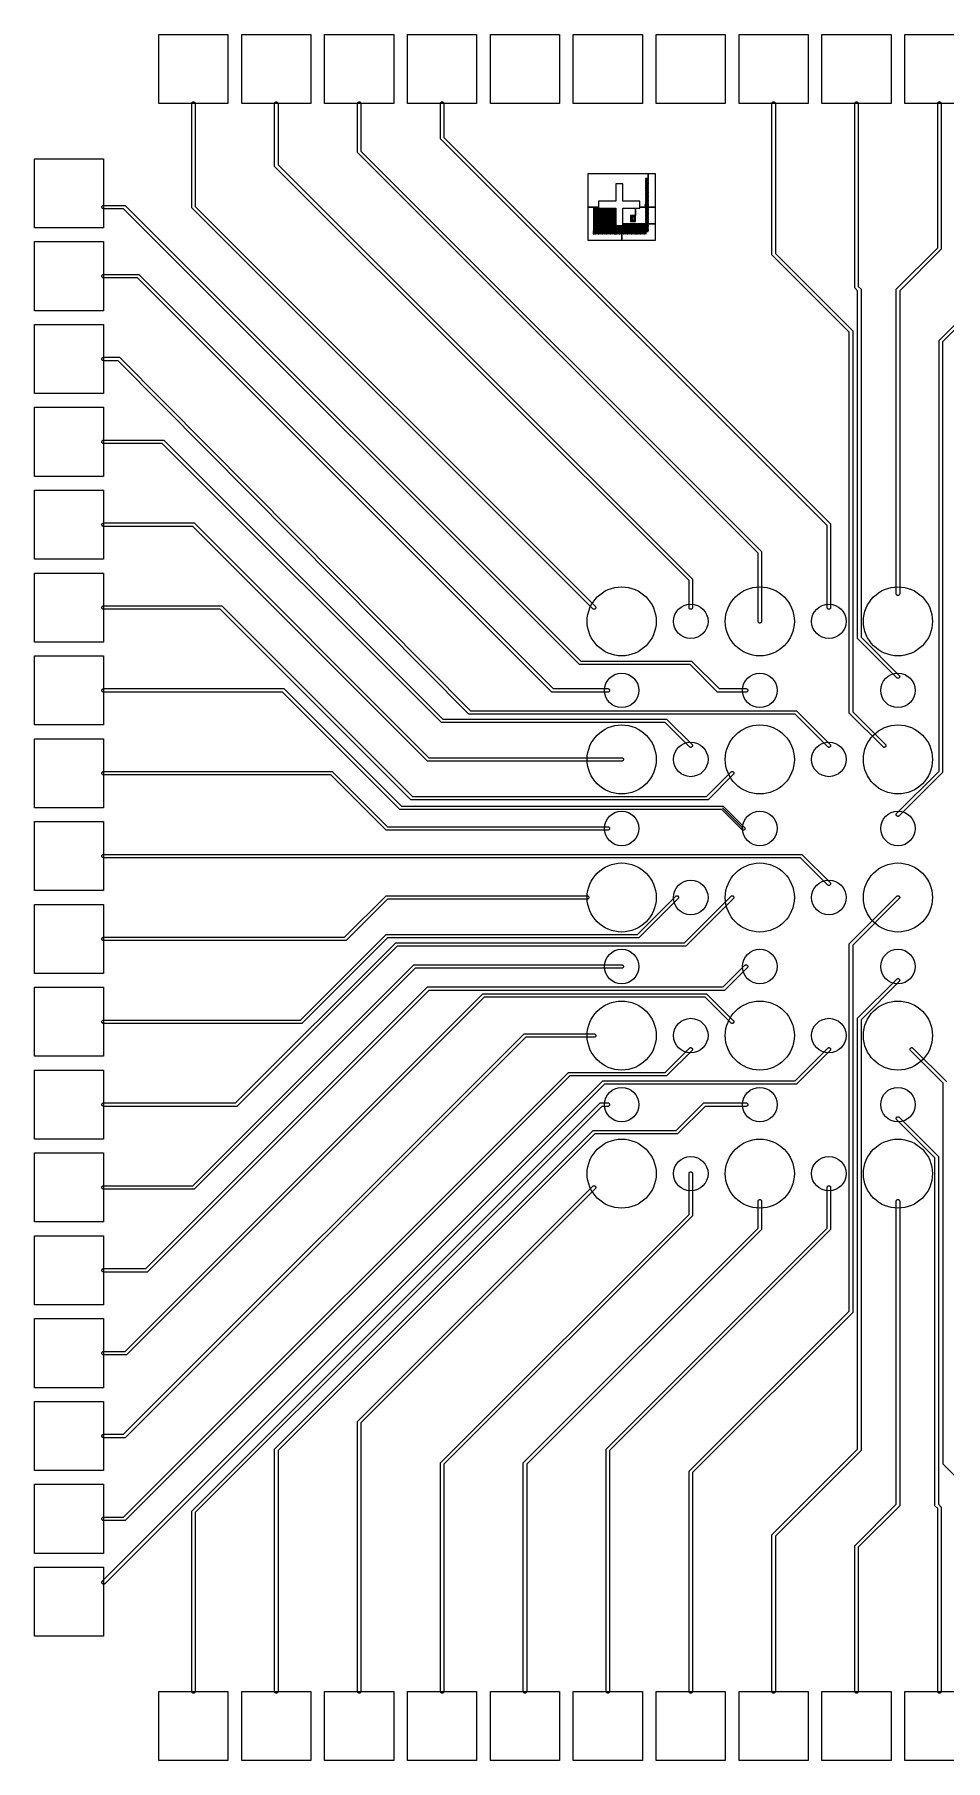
# Model space of a CAD drawing. Extents: x -17000 to 83000, y -61000 to 39000.
# Drawn here: x 44750 to 51344, y 11750 to 24250 of the extents above; entities that cross this region are included whole.
import ezdxf

# ---------------------------------------------------------------- set-up
doc = ezdxf.new("R2010")
doc.units = 0
doc.layers.add('Central Electrodes', color=2, linetype='CONTINUOUS')

# ---------------------------------------------------------------- blocks, each defined once
blk = doc.blocks.new('BIG_photolith_alignment1')
at = {"layer": 'Central Electrodes'}
for points in [[(-225, -17.5), (-225, 225), (210, 225), (210, 190), (190, 190), (190, 185), (210, 185), (210, 180.5), (190, 180.5), (190, 175.5), (210, 175.5), (210, 171), (190, 171), (190, 166), (210, 166), (210, 161.5), (190, 161.5), (190, 156.5), (210, 156.5), (210, 152), (190, 152), (190, 147), (210, 147), (210, 142.5), (190, 142.5), (190, 137.5), (210, 137.5), (210, 133), (190, 133), (190, 128), (210, 128), (210, 123.5), (190, 123.5), (190, 118.5), (210, 118.5), (210, 114), (190, 114), (190, 109), (210, 109), (210, 104.5), (190, 104.5), (190, 99.5), (210, 99.5), (210, 95), (190, 95), (190, 90), (210, 90), (210, 85.5), (190, 85.5), (190, 80.5), (210, 80.5), (210, 76), (190, 76), (190, 71), (210, 71), (210, 66.5), (190, 66.5), (190, 61.5), (210, 61.5), (210, 57), (190, 57), (190, 52), (210, 52), (210, 47.5), (190, 47.5), (190, 42.5), (210, 42.5), (210, 38), (190, 38), (190, 33), (210, 33), (210, 28.5), (190, 28.5), (190, 23.5), (210, 23.5), (210, 19), (190, 19), (190, 14), (210, 14), (210, 9.5), (190, 9.5), (190, 4.5), (210, 4.5), (210, 0), (185, 0), (185, -5), (210, -5), (210, -9.5), (190, -9.5), (190, -14.5), (210, -14.5), (210, 225), (260, 225), (260, -17.5), (150, -17.5), (150, 25), (25, 25), (25, 150), (-25, 150), (-25, 25), (-150, 25), (-150, -17.5)], [(-225, -260), (-225, -17.5), (-185, -17.5), (-185, -190), (-190, -190), (-190, -210), (-185, -210), (-185, -17.5), (-175.5, -17.5), (-175.5, -190), (-180.5, -190), (-180.5, -210), (-175.5, -210), (-175.5, -17.5), (-166, -17.5), (-166, -190), (-171, -190), (-171, -210), (-166, -210), (-166, -17.5), (-156.5, -17.5), (-156.5, -190), (-161.5, -190), (-161.5, -210), (-156.5, -210), (-156.5, -17.5), (-150, -17.5), (-150, -25), (-147, -25), (-147, -190), (-152, -190), (-152, -210), (-147, -210), (-147, -25), (-137.5, -25), (-137.5, -190), (-142.5, -190), (-142.5, -210), (-137.5, -210), (-137.5, -25), (-128, -25), (-128, -190), (-133, -190), (-133, -210), (-128, -210), (-128, -25), (-118.5, -25), (-118.5, -190), (-123.5, -190), (-123.5, -210), (-118.5, -210), (-118.5, -25), (-109, -25), (-109, -190), (-114, -190), (-114, -210), (-109, -210), (-109, -25), (-99.5, -25), (-99.5, -190), (-104.5, -190), (-104.5, -210), (-99.5, -210), (-99.5, -25), (-90, -25), (-90, -190), (-95, -190), (-95, -210), (-90, -210), (-90, -25), (-80.5, -25), (-80.5, -190), (-85.5, -190), (-85.5, -210), (-80.5, -210), (-80.5, -25), (-71, -25), (-71, -190), (-76, -190), (-76, -210), (-71, -210), (-71, -25), (-61.5, -25), (-61.5, -190), (-66.5, -190), (-66.5, -210), (-61.5, -210), (-61.5, -25), (-52, -25), (-52, -190), (-57, -190), (-57, -210), (-52, -210), (-52, -25), (-42.5, -25), (-42.5, -190), (-47.5, -190), (-47.5, -210), (-42.5, -210), (-42.5, -25), (-33, -25), (-33, -190), (-38, -190), (-38, -210), (-33, -210), (-33, -25), (-25, -25), (-25, -150), (-23.5, -150), (-23.5, -190), (-28.5, -190), (-28.5, -210), (-23.5, -210), (-23.5, -150), (-14, -150), (-14, -190), (-19, -190), (-19, -210), (-14, -210), (-14, -150), (-4.5, -150), (-4.5, -190), (-9.5, -190), (-9.5, -210), (-4.5, -210), (-4.5, -150), (5, -150), (5, -185), (0, -185), (0, -210), (5, -210), (5, -150), (14.5, -150), (14.5, -190), (9.5, -190), (9.5, -210), (14.5, -210), (14.5, -150), (17.5, -150), (17.5, -260)], [(25, -138.75), (25, -25), (117.5, -25), (117.5, -77.5), (82.5, -77.5), (82.5, -122.5), (117.5, -122.5), (117.5, -25), (150, -25), (150, -17.5), (210, -17.5), (210, -19), (190, -19), (190, -24), (210, -24), (210, -28.5), (190, -28.5), (190, -33.5), (210, -33.5), (210, -38), (190, -38), (190, -43), (210, -43), (210, -47.5), (190, -47.5), (190, -52.5), (210, -52.5), (210, -57), (190, -57), (190, -62), (210, -62), (210, -66.5), (190, -66.5), (190, -71.5), (210, -71.5), (210, -76), (190, -76), (190, -81), (210, -81), (210, -85.5), (190, -85.5), (190, -90.5), (210, -90.5), (210, -95), (190, -95), (190, -100), (210, -100), (210, -104.5), (190, -104.5), (190, -109.5), (210, -109.5), (210, -114), (190, -114), (190, -119), (210, -119), (210, -123.5), (190, -123.5), (190, -128.5), (210, -128.5), (210, -133), (190, -133), (190, -138), (210, -138), (210, -17.5), (260, -17.5), (260, -138.75)], [(92.5, -117.5), (87.5, -112.5), (87.5, -87.5), (92.5, -82.5), (107.5, -82.5), (112.5, -87.5), (112.5, -112.5), (107.5, -117.5), (92.5, -117.5), (92.5, -110), (95, -112.5), (105, -112.5), (107.5, -110), (107.5, -90), (105, -87.5), (95, -87.5), (92.5, -90)], [(17.5, -260), (17.5, -150), (24, -150), (24, -190), (19, -190), (19, -210), (24, -210), (24, -150), (25, -150), (25, -138.75), (33.5, -138.75), (33.5, -190), (28.5, -190), (28.5, -210), (33.5, -210), (33.5, -138.75), (43, -138.75), (43, -190), (38, -190), (38, -210), (43, -210), (43, -138.75), (52.5, -138.75), (52.5, -190), (47.5, -190), (47.5, -210), (52.5, -210), (52.5, -138.75), (62, -138.75), (62, -190), (57, -190), (57, -210), (62, -210), (62, -138.75), (71.5, -138.75), (71.5, -190), (66.5, -190), (66.5, -210), (71.5, -210), (71.5, -138.75), (81, -138.75), (81, -190), (76, -190), (76, -210), (81, -210), (81, -138.75), (90.5, -138.75), (90.5, -190), (85.5, -190), (85.5, -210), (90.5, -210), (90.5, -138.75), (100, -138.75), (100, -190), (95, -190), (95, -210), (100, -210), (100, -138.75), (109.5, -138.75), (109.5, -190), (104.5, -190), (104.5, -210), (109.5, -210), (109.5, -138.75), (119, -138.75), (119, -190), (114, -190), (114, -210), (119, -210), (119, -138.75), (128.5, -138.75), (128.5, -190), (123.5, -190), (123.5, -210), (128.5, -210), (128.5, -138.75), (138, -138.75), (138, -190), (133, -190), (133, -210), (138, -210), (138, -138.75), (147.5, -138.75), (147.5, -190), (142.5, -190), (142.5, -210), (147.5, -210), (147.5, -138.75), (157, -138.75), (157, -190), (152, -190), (152, -210), (157, -210), (157, -138.75), (166.5, -138.75), (166.5, -190), (161.5, -190), (161.5, -210), (166.5, -210), (166.5, -138.75), (176, -138.75), (176, -190), (171, -190), (171, -210), (176, -210), (176, -138.75), (185.5, -138.75), (185.5, -190), (180.5, -190), (180.5, -210), (185.5, -210), (185.5, -138.75), (210, -138.75), (210, -142.5), (190, -142.5), (190, -147.5), (210, -147.5), (210, -152), (190, -152), (190, -157), (210, -157), (210, -161.5), (190, -161.5), (190, -166.5), (210, -166.5), (210, -171), (190, -171), (190, -176), (210, -176), (210, -180.5), (190, -180.5), (190, -185.5), (210, -185.5), (210, -190), (190, -190), (190, -210), (195, -210), (195, -195), (210, -195), (210, -138.75), (260, -138.75), (260, -260)]]:
    blk.add_lwpolyline(points, close=True, dxfattribs=at)

msp = doc.modelspace()

# ---------------------------------------------------------------- linework, layer by layer
at = {"layer": 'Central Electrodes'}
for points in [[(45650, 23750), (45650, 24250), (46150, 24250), (46150, 23750)], [(46250, 23750), (46250, 24250), (46750, 24250), (46750, 23750)], [(46850, 23750), (46850, 24250), (47350, 24250), (47350, 23750)], [(47450, 23750), (47450, 24250), (47950, 24250), (47950, 23750)], [(48050, 23750), (48050, 24250), (48550, 24250), (48550, 23750)], [(48650, 23750), (48650, 24250), (49150, 24250), (49150, 23750)], [(49250, 23750), (49250, 24250), (49750, 24250), (49750, 23750)], [(49850, 23750), (49850, 24250), (50350, 24250), (50350, 23750)], [(50450, 23750), (50450, 24250), (50950, 24250), (50950, 23750)], [(51050, 23750), (51050, 24250), (51550, 24250), (51550, 23750)], [(48798.769, 20087.5), (48796.354, 20087.98), (48794.079, 20088.922), (48792.032, 20090.29), (45887.508, 22994.814), (45887.5, 23751.23), (45887.98, 23753.645), (45888.923, 23755.92), (45890.291, 23757.967), (45892.032, 23759.708), (45894.079, 23761.076), (45896.354, 23762.019), (45898.769, 23762.499), (45901.231, 23762.499), (45903.646, 23762.019), (45905.921, 23761.076), (45907.968, 23759.708), (45909.709, 23757.967), (45911.077, 23755.92), (45912.02, 23753.645), (45912.5, 23751.23), (45912.508, 23005.17), (48809.71, 20107.968), (48811.078, 20105.921), (48812.02, 20103.646), (48812.5, 20101.231), (48812.5, 20098.769), (48812.02, 20096.354), (48811.077, 20094.079), (48809.709, 20092.032), (48807.968, 20090.291), (48805.921, 20088.923), (48803.646, 20087.98), (48801.231, 20087.5)], [(49498.769, 20087.533), (49496.354, 20088.013), (49494.079, 20088.956), (49492.032, 20090.324), (49490.291, 20092.065), (49488.923, 20094.112), (49487.98, 20096.387), (49487.5, 20098.802), (49487.5, 20294.822), (46487.5, 23294.822), (46487.5, 23751.231), (46487.98, 23753.646), (46488.923, 23755.921), (46490.291, 23757.968), (46492.032, 23759.709), (46494.079, 23761.077), (46496.354, 23762.02), (46498.769, 23762.5), (46501.231, 23762.5), (46503.646, 23762.02), (46505.921, 23761.077), (46507.968, 23759.709), (46509.709, 23757.968), (46511.077, 23755.921), (46512.02, 23753.646), (46512.5, 23751.231), (46512.5, 23305.178), (49512.5, 20305.178), (49512.5, 20098.802), (49512.02, 20096.387), (49511.077, 20094.112), (49509.709, 20092.065), (49507.968, 20090.324), (49505.921, 20088.956), (49503.646, 20088.013), (49501.231, 20087.533)], [(49998.769, 19987.585), (49996.354, 19988.065), (49994.079, 19989.008), (49992.032, 19990.376), (49990.291, 19992.117), (49988.923, 19994.164), (49987.98, 19996.439), (49987.5, 19998.854), (49987.5, 20494.816), (47087.5, 23394.822), (47087.5, 23751.231), (47087.98, 23753.646), (47088.923, 23755.921), (47090.291, 23757.968), (47092.032, 23759.709), (47094.079, 23761.077), (47096.354, 23762.02), (47098.769, 23762.5), (47101.231, 23762.5), (47103.646, 23762.02), (47105.921, 23761.077), (47107.968, 23759.709), (47109.709, 23757.968), (47111.077, 23755.921), (47112.02, 23753.646), (47112.5, 23751.231), (47112.5, 23405.178), (50012.5, 20505.172), (50012.5, 19998.854), (50012.02, 19996.439), (50011.077, 19994.164), (50009.709, 19992.117), (50007.968, 19990.376), (50005.921, 19989.008), (50003.646, 19988.065), (50001.231, 19987.585)], [(50498.769, 20087.5), (50496.354, 20087.98), (50494.079, 20088.923), (50492.032, 20090.291), (50490.291, 20092.032), (50488.923, 20094.079), (50487.98, 20096.354), (50487.5, 20098.769), (50487.5, 20694.822), (47687.5, 23494.822), (47687.5, 23751.231), (47687.98, 23753.646), (47688.923, 23755.921), (47690.291, 23757.968), (47692.032, 23759.709), (47694.079, 23761.077), (47696.354, 23762.02), (47698.769, 23762.5), (47701.231, 23762.5), (47703.646, 23762.02), (47705.921, 23761.077), (47707.968, 23759.709), (47709.709, 23757.968), (47711.077, 23755.921), (47712.02, 23753.646), (47712.5, 23751.231), (47712.5, 23505.178), (50512.5, 20705.178), (50512.5, 20098.769), (50512.02, 20096.354), (50511.077, 20094.079), (50509.709, 20092.032), (50507.968, 20090.291), (50505.921, 20088.923), (50503.646, 20087.98), (50501.231, 20087.5)], [(50898.769, 19087.5), (50896.354, 19087.98), (50894.079, 19088.922), (50892.032, 19090.29), (50647.5, 19334.822), (50647.499, 22094.823), (50087.5, 22654.826), (50087.501, 23751.231), (50087.981, 23753.646), (50088.924, 23755.921), (50090.292, 23757.968), (50092.033, 23759.709), (50094.08, 23761.077), (50096.355, 23762.02), (50098.77, 23762.5), (50101.232, 23762.5), (50103.647, 23762.02), (50105.922, 23761.077), (50107.969, 23759.709), (50109.71, 23757.968), (50111.078, 23755.921), (50112.021, 23753.646), (50112.501, 23751.231), (50112.5, 22665.182), (50672.499, 22105.179), (50672.5, 19345.178), (50909.71, 19107.968), (50911.078, 19105.921), (50912.02, 19103.646), (50912.5, 19101.231), (50912.5, 19098.769), (50912.02, 19096.354), (50911.077, 19094.079), (50909.709, 19092.032), (50907.968, 19090.291), (50905.921, 19088.923), (50903.646, 19087.98), (50901.231, 19087.5)], [(50998.769, 19587.5), (50996.354, 19587.98), (50994.079, 19588.922), (50992.032, 19590.29), (50707.5, 19874.822), (50707.5, 22394.822), (50687.5, 22414.822), (50687.5, 23751.231), (50687.98, 23753.646), (50688.923, 23755.921), (50690.291, 23757.968), (50692.032, 23759.709), (50694.079, 23761.077), (50696.354, 23762.02), (50698.769, 23762.5), (50701.231, 23762.5), (50703.646, 23762.02), (50705.921, 23761.077), (50707.968, 23759.709), (50709.709, 23757.968), (50711.077, 23755.921), (50712.02, 23753.646), (50712.5, 23751.231), (50712.5, 22425.178), (50732.5, 22405.178), (50732.5, 19885.178), (51009.71, 19607.968), (51011.078, 19605.921), (51012.02, 19603.646), (51012.5, 19601.231), (51012.5, 19598.769), (51012.02, 19596.354), (51011.077, 19594.079), (51009.709, 19592.032), (51007.968, 19590.291), (51005.921, 19588.923), (51003.646, 19587.98), (51001.231, 19587.5)], [(50998.769, 20187.5), (50996.354, 20187.98), (50994.079, 20188.923), (50992.032, 20190.291), (50990.291, 20192.032), (50988.923, 20194.079), (50987.98, 20196.354), (50987.5, 20198.769), (50987.5, 22405.178), (51287.5, 22705.178), (51287.5, 23751.231), (51287.98, 23753.646), (51288.923, 23755.921), (51290.291, 23757.968), (51292.032, 23759.709), (51294.079, 23761.077), (51296.354, 23762.02), (51298.769, 23762.5), (51301.231, 23762.5), (51303.646, 23762.02), (51305.921, 23761.077), (51307.968, 23759.709), (51309.709, 23757.968), (51311.077, 23755.921), (51312.02, 23753.646), (51312.5, 23751.231), (51312.5, 22694.822), (51012.5, 22394.822), (51012.5, 20198.769), (51012.02, 20196.354), (51011.077, 20194.079), (51009.709, 20192.032), (51007.968, 20190.291), (51005.921, 20188.923), (51003.646, 20187.98), (51001.231, 20187.5)], [(44750, 22850), (44750, 23350), (45250, 23350), (45250, 22850)], [(49694.822, 19487.5), (49494.822, 19687.5), (48694.822, 19687.5), (45394.822, 22987.5), (45248.769, 22987.5), (45246.354, 22987.98), (45244.079, 22988.923), (45242.032, 22990.291), (45240.291, 22992.032), (45238.923, 22994.079), (45237.98, 22996.354), (45237.5, 22998.769), (45237.5, 23001.231), (45237.98, 23003.646), (45238.923, 23005.921), (45240.291, 23007.968), (45242.032, 23009.709), (45244.079, 23011.077), (45246.354, 23012.02), (45248.769, 23012.5), (45405.178, 23012.5), (48705.178, 19712.5), (49505.178, 19712.5), (49705.178, 19512.5), (49901.231, 19512.5), (49903.646, 19512.02), (49905.921, 19511.077), (49907.968, 19509.709), (49909.709, 19507.968), (49911.077, 19505.921), (49912.02, 19503.646), (49912.5, 19501.231), (49912.5, 19498.769), (49912.02, 19496.354), (49911.077, 19494.079), (49909.709, 19492.032), (49907.968, 19490.291), (49905.921, 19488.923), (49903.646, 19487.98), (49901.231, 19487.5)], [(44750, 22250), (44750, 22750), (45250, 22750), (45250, 22250)], [(48494.822, 19487.5), (45494.822, 22487.5), (45248.769, 22487.5), (45246.354, 22487.98), (45244.079, 22488.923), (45242.032, 22490.291), (45240.291, 22492.032), (45238.923, 22494.079), (45237.98, 22496.354), (45237.5, 22498.769), (45237.5, 22501.231), (45237.98, 22503.646), (45238.923, 22505.921), (45240.291, 22507.968), (45242.032, 22509.709), (45244.079, 22511.077), (45246.354, 22512.02), (45248.769, 22512.5), (45505.178, 22512.5), (48505.178, 19512.5), (48901.231, 19512.5), (48903.646, 19512.02), (48905.921, 19511.077), (48907.968, 19509.709), (48909.709, 19507.968), (48911.077, 19505.921), (48912.02, 19503.646), (48912.5, 19501.231), (48912.5, 19498.769), (48912.02, 19496.354), (48911.077, 19494.079), (48909.709, 19492.032), (48907.968, 19490.291), (48905.921, 19488.923), (48903.646, 19487.98), (48901.231, 19487.5)], [(44750, 21650), (44750, 22150), (45250, 22150), (45250, 21650)], [(50498.769, 19087.5), (50496.354, 19087.98), (50494.079, 19088.922), (50492.032, 19090.29), (50254.822, 19327.5), (47894.794, 19327.5), (45354.794, 21887.5), (45248.769, 21887.5), (45246.354, 21887.98), (45244.079, 21888.923), (45242.032, 21890.291), (45240.291, 21892.032), (45238.923, 21894.079), (45237.98, 21896.354), (45237.5, 21898.769), (45237.5, 21901.231), (45237.98, 21903.646), (45238.923, 21905.921), (45240.291, 21907.968), (45242.032, 21909.709), (45244.079, 21911.077), (45246.354, 21912.02), (45248.769, 21912.5), (45365.206, 21912.5), (47905.206, 19352.5), (50265.178, 19352.5), (50509.71, 19107.968), (50511.078, 19105.921), (50512.02, 19103.646), (50512.5, 19101.231), (50512.5, 19098.769), (50512.02, 19096.354), (50511.077, 19094.079), (50509.709, 19092.032), (50507.968, 19090.291), (50505.921, 19088.923), (50503.646, 19087.98), (50501.231, 19087.5)], [(44750, 21050), (44750, 21550), (45250, 21550), (45250, 21050)], [(49498.769, 19087.5), (49496.354, 19087.98), (49494.079, 19088.922), (49492.032, 19090.29), (49314.822, 19267.5), (47694.822, 19267.5), (45674.822, 21287.5), (45248.769, 21287.5), (45246.354, 21287.98), (45244.079, 21288.923), (45242.032, 21290.291), (45240.291, 21292.032), (45238.923, 21294.079), (45237.98, 21296.354), (45237.5, 21298.769), (45237.5, 21301.231), (45237.98, 21303.646), (45238.923, 21305.921), (45240.291, 21307.968), (45242.032, 21309.709), (45244.079, 21311.077), (45246.354, 21312.02), (45248.769, 21312.5), (45685.178, 21312.5), (47705.178, 19292.5), (49325.178, 19292.5), (49509.71, 19107.968), (49511.078, 19105.921), (49512.02, 19103.646), (49512.5, 19101.231), (49512.5, 19098.769), (49512.02, 19096.354), (49511.077, 19094.079), (49509.709, 19092.032), (49507.968, 19090.291), (49505.921, 19088.923), (49503.646, 19087.98), (49501.231, 19087.5)], [(44750, 20450), (44750, 20950), (45250, 20950), (45250, 20450)], [(47594.822, 18987.5), (45894.822, 20687.5), (45248.769, 20687.5), (45246.354, 20687.98), (45244.079, 20688.923), (45242.032, 20690.291), (45240.291, 20692.032), (45238.923, 20694.079), (45237.98, 20696.354), (45237.5, 20698.769), (45237.5, 20701.231), (45237.98, 20703.646), (45238.923, 20705.921), (45240.291, 20707.968), (45242.032, 20709.709), (45244.079, 20711.077), (45246.354, 20712.02), (45248.769, 20712.5), (45905.178, 20712.5), (47605.178, 19012.5), (49001.231, 19012.5), (49003.646, 19012.02), (49005.921, 19011.077), (49007.968, 19009.709), (49009.709, 19007.968), (49011.077, 19005.921), (49012.02, 19003.646), (49012.5, 19001.231), (49012.5, 18998.769), (49012.02, 18996.354), (49011.077, 18994.079), (49009.709, 18992.032), (49007.968, 18990.291), (49005.921, 18988.923), (49003.646, 18987.98), (49001.231, 18987.5)], [(44750, 19850), (44750, 20350), (45250, 20350), (45250, 19850)], [(47474.822, 18707.5), (46094.822, 20087.5), (45248.769, 20087.5), (45246.354, 20087.98), (45244.079, 20088.923), (45242.032, 20090.291), (45240.291, 20092.032), (45238.923, 20094.079), (45237.98, 20096.354), (45237.5, 20098.769), (45237.5, 20101.231), (45237.98, 20103.646), (45238.923, 20105.921), (45240.291, 20107.968), (45242.032, 20109.709), (45244.079, 20111.077), (45246.354, 20112.02), (45248.769, 20112.5), (46105.178, 20112.5), (47485.178, 18732.5), (49614.822, 18732.5), (49792.032, 18909.71), (49794.079, 18911.078), (49796.354, 18912.02), (49798.769, 18912.5), (49801.231, 18912.5), (49803.646, 18912.02), (49805.921, 18911.077), (49807.968, 18909.709), (49809.709, 18907.968), (49811.077, 18905.921), (49812.02, 18903.646), (49812.5, 18901.231), (49812.5, 18898.769), (49812.02, 18896.354), (49811.078, 18894.079), (49809.71, 18892.032), (49625.178, 18707.5)], [(44750, 19250), (44750, 19750), (45250, 19750), (45250, 19250)], [(49878.769, 18487.5), (49876.354, 18487.98), (49874.079, 18488.922), (49872.032, 18490.29), (49724.822, 18637.5), (47394.822, 18637.5), (46544.822, 19487.5), (45248.769, 19487.5), (45246.354, 19487.98), (45244.079, 19488.923), (45242.032, 19490.291), (45240.291, 19492.032), (45238.923, 19494.079), (45237.98, 19496.354), (45237.5, 19498.769), (45237.5, 19501.231), (45237.98, 19503.646), (45238.923, 19505.921), (45240.291, 19507.968), (45242.032, 19509.709), (45244.079, 19511.077), (45246.354, 19512.02), (45248.769, 19512.5), (46555.178, 19512.5), (47405.178, 18662.5), (49735.178, 18662.5), (49889.71, 18507.968), (49891.078, 18505.921), (49892.02, 18503.646), (49892.5, 18501.231), (49892.5, 18498.769), (49892.02, 18496.354), (49891.077, 18494.079), (49889.709, 18492.032), (49887.968, 18490.291), (49885.921, 18488.923), (49883.646, 18487.98), (49881.231, 18487.5)], [(44750, 18650), (44750, 19150), (45250, 19150), (45250, 18650)], [(47294.822, 18487.5), (46894.822, 18887.5), (45248.769, 18887.5), (45246.354, 18887.98), (45244.079, 18888.923), (45242.032, 18890.291), (45240.291, 18892.032), (45238.923, 18894.079), (45237.98, 18896.354), (45237.5, 18898.769), (45237.5, 18901.231), (45237.98, 18903.646), (45238.923, 18905.921), (45240.291, 18907.968), (45242.032, 18909.709), (45244.079, 18911.077), (45246.354, 18912.02), (45248.769, 18912.5), (46905.178, 18912.5), (47305.178, 18512.5), (48901.231, 18512.5), (48903.646, 18512.02), (48905.921, 18511.077), (48907.968, 18509.709), (48909.709, 18507.968), (48911.077, 18505.921), (48912.02, 18503.646), (48912.5, 18501.231), (48912.5, 18498.769), (48912.02, 18496.354), (48911.077, 18494.079), (48909.709, 18492.032), (48907.968, 18490.291), (48905.921, 18488.923), (48903.646, 18487.98), (48901.231, 18487.5)], [(44750, 18050), (44750, 18550), (45250, 18550), (45250, 18050)], [(50498.769, 18087.5), (50496.354, 18087.98), (50494.079, 18088.922), (50492.032, 18090.29), (50294.822, 18287.5), (45248.769, 18287.5), (45246.354, 18287.98), (45244.079, 18288.923), (45242.032, 18290.291), (45240.291, 18292.032), (45238.923, 18294.079), (45237.98, 18296.354), (45237.5, 18298.769), (45237.5, 18301.231), (45237.98, 18303.646), (45238.923, 18305.921), (45240.291, 18307.968), (45242.032, 18309.709), (45244.079, 18311.077), (45246.354, 18312.02), (45248.769, 18312.5), (50305.178, 18312.5), (50509.71, 18107.968), (50511.078, 18105.921), (50512.02, 18103.646), (50512.5, 18101.231), (50512.5, 18098.769), (50512.02, 18096.354), (50511.077, 18094.079), (50509.709, 18092.032), (50507.968, 18090.291), (50505.921, 18088.923), (50503.646, 18087.98), (50501.231, 18087.5)], [(45248.769, 17687.5), (45246.354, 17687.98), (45244.079, 17688.923), (45242.032, 17690.291), (45240.291, 17692.032), (45238.923, 17694.079), (45237.98, 17696.354), (45237.5, 17698.769), (45237.5, 17701.231), (45237.98, 17703.646), (45238.923, 17705.921), (45240.291, 17707.968), (45242.032, 17709.709), (45244.079, 17711.077), (45246.354, 17712.02), (45248.769, 17712.5), (46994.822, 17712.5), (47294.822, 18012.5), (48751.231, 18012.5), (48753.646, 18012.02), (48755.921, 18011.077), (48757.968, 18009.709), (48759.709, 18007.968), (48761.077, 18005.921), (48762.02, 18003.646), (48762.5, 18001.231), (48762.5, 17998.769), (48762.02, 17996.354), (48761.077, 17994.079), (48759.709, 17992.032), (48757.968, 17990.291), (48755.921, 17988.923), (48753.646, 17987.98), (48751.231, 17987.5), (47305.178, 17987.5), (47005.178, 17687.5)], [(45248.769, 17087.5), (45246.354, 17087.98), (45244.079, 17088.923), (45242.032, 17090.291), (45240.291, 17092.032), (45238.923, 17094.079), (45237.98, 17096.354), (45237.5, 17098.769), (45237.5, 17101.231), (45237.98, 17103.646), (45238.923, 17105.921), (45240.291, 17107.968), (45242.032, 17109.709), (45244.079, 17111.077), (45246.354, 17112.02), (45248.769, 17112.5), (46674.822, 17112.5), (47294.822, 17732.5), (49114.822, 17732.5), (49392.032, 18009.71), (49394.079, 18011.078), (49396.354, 18012.02), (49398.769, 18012.5), (49401.231, 18012.5), (49403.646, 18012.02), (49405.921, 18011.077), (49407.968, 18009.709), (49409.709, 18007.968), (49411.077, 18005.921), (49412.02, 18003.646), (49412.5, 18001.231), (49412.5, 17998.769), (49412.02, 17996.354), (49411.078, 17994.079), (49409.71, 17992.032), (49125.178, 17707.5), (47305.178, 17707.5), (46685.178, 17087.5)], [(45248.769, 16487.5), (45246.354, 16487.98), (45244.079, 16488.923), (45242.032, 16490.291), (45240.291, 16492.032), (45238.923, 16494.079), (45237.98, 16496.354), (45237.5, 16498.769), (45237.5, 16501.231), (45237.98, 16503.646), (45238.923, 16505.921), (45240.291, 16507.968), (45242.032, 16509.709), (45244.079, 16511.077), (45246.354, 16512.02), (45248.769, 16512.5), (46204.822, 16512.5), (47364.822, 17672.5), (49454.822, 17672.5), (49792.032, 18009.71), (49794.079, 18011.078), (49796.354, 18012.02), (49798.769, 18012.5), (49801.231, 18012.5), (49803.646, 18012.02), (49805.921, 18011.077), (49807.968, 18009.709), (49809.709, 18007.968), (49811.077, 18005.921), (49812.02, 18003.646), (49812.5, 18001.231), (49812.5, 17998.769), (49812.02, 17996.354), (49811.078, 17994.079), (49809.71, 17992.032), (49465.178, 17647.5), (47375.178, 17647.5), (46215.178, 16487.5)], [(49498.769, 12237.5), (49496.354, 12237.98), (49494.079, 12238.923), (49492.032, 12240.291), (49490.291, 12242.032), (49488.923, 12244.079), (49487.98, 12246.354), (49487.5, 12248.769), (49487.5, 13845.178), (50647.5, 15005.178), (50647.5, 17665.178), (50992.032, 18009.71), (50994.079, 18011.078), (50996.354, 18012.02), (50998.769, 18012.5), (51001.231, 18012.5), (51003.646, 18012.02), (51005.921, 18011.077), (51007.968, 18009.709), (51009.709, 18007.968), (51011.077, 18005.921), (51012.02, 18003.646), (51012.5, 18001.231), (51012.5, 17998.769), (51012.02, 17996.354), (51011.078, 17994.079), (51009.71, 17992.032), (50672.5, 17654.822), (50672.5, 14994.822), (49512.5, 13834.822), (49512.5, 12248.769), (49512.02, 12246.354), (49511.077, 12244.079), (49509.709, 12242.032), (49507.968, 12240.291), (49505.921, 12238.923), (49503.646, 12237.98), (49501.231, 12237.5)], [(44750, 17450), (44750, 17950), (45250, 17950), (45250, 17450)], [(45248.769, 15287.5), (45246.354, 15287.98), (45244.079, 15288.923), (45242.032, 15290.291), (45240.291, 15292.032), (45238.923, 15294.079), (45237.98, 15296.354), (45237.5, 15298.769), (45237.5, 15301.231), (45237.98, 15303.646), (45238.923, 15305.921), (45240.291, 15307.968), (45242.032, 15309.709), (45244.079, 15311.077), (45246.354, 15312.02), (45248.769, 15312.5), (45554.822, 15312.5), (47594.822, 17352.5), (49734.822, 17352.5), (49892.032, 17509.71), (49894.079, 17511.078), (49896.354, 17512.02), (49898.769, 17512.5), (49901.231, 17512.5), (49903.646, 17512.02), (49905.921, 17511.077), (49907.968, 17509.709), (49909.709, 17507.968), (49911.077, 17505.921), (49912.02, 17503.646), (49912.5, 17501.231), (49912.5, 17498.769), (49912.02, 17496.354), (49911.078, 17494.079), (49909.71, 17492.032), (49745.178, 17327.5), (47605.178, 17327.5), (45565.178, 15287.5)], [(45248.769, 15887.5), (45246.354, 15887.98), (45244.079, 15888.923), (45242.032, 15890.291), (45240.291, 15892.032), (45238.923, 15894.079), (45237.98, 15896.354), (45237.5, 15898.769), (45237.5, 15901.231), (45237.98, 15903.646), (45238.923, 15905.921), (45240.291, 15907.968), (45242.032, 15909.709), (45244.079, 15911.077), (45246.354, 15912.02), (45248.769, 15912.5), (45894.822, 15912.5), (47494.822, 17512.5), (49001.231, 17512.5), (49003.646, 17512.02), (49005.921, 17511.077), (49007.968, 17509.709), (49009.709, 17507.968), (49011.077, 17505.921), (49012.02, 17503.646), (49012.5, 17501.231), (49012.5, 17498.769), (49012.02, 17496.354), (49011.077, 17494.079), (49009.709, 17492.032), (49007.968, 17490.291), (49005.921, 17488.923), (49003.646, 17487.98), (49001.231, 17487.5), (47505.178, 17487.5), (45905.178, 15887.5)], [(50098.769, 12237.5), (50096.354, 12237.98), (50094.079, 12238.923), (50092.032, 12240.291), (50090.291, 12242.032), (50088.923, 12244.079), (50087.98, 12246.354), (50087.5, 12248.769), (50087.5, 13385.178), (50707.5, 14005.178), (50707.5, 17125.178), (50992.032, 17409.71), (50994.079, 17411.078), (50996.354, 17412.02), (50998.769, 17412.5), (51001.231, 17412.5), (51003.646, 17412.02), (51005.921, 17411.077), (51007.968, 17409.709), (51009.709, 17407.968), (51011.077, 17405.921), (51012.02, 17403.646), (51012.5, 17401.231), (51012.5, 17398.769), (51012.02, 17396.354), (51011.078, 17394.079), (51009.71, 17392.032), (50732.5, 17114.822), (50732.5, 13994.822), (50112.5, 13374.822), (50112.5, 12248.769), (50112.02, 12246.354), (50111.077, 12244.079), (50109.709, 12242.032), (50107.968, 12240.291), (50105.921, 12238.923), (50103.646, 12237.98), (50101.231, 12237.5)], [(44750, 16850), (44750, 17350), (45250, 17350), (45250, 16850)], [(45248.769, 14687.5), (45246.354, 14687.98), (45244.079, 14688.923), (45242.032, 14690.291), (45240.291, 14692.032), (45238.923, 14694.079), (45237.98, 14696.354), (45237.5, 14698.769), (45237.5, 14701.231), (45237.98, 14703.646), (45238.923, 14705.921), (45240.291, 14707.968), (45242.032, 14709.709), (45244.079, 14711.077), (45246.354, 14712.02), (45248.769, 14712.5), (45404.822, 14712.5), (47994.822, 17302.5), (49615.178, 17302.5), (49809.71, 17107.968), (49811.078, 17105.921), (49812.02, 17103.646), (49812.5, 17101.231), (49812.5, 17098.769), (49812.02, 17096.354), (49811.077, 17094.079), (49809.709, 17092.032), (49807.968, 17090.291), (49805.921, 17088.923), (49803.646, 17087.98), (49801.231, 17087.5), (49798.769, 17087.5), (49796.354, 17087.98), (49794.079, 17088.922), (49792.032, 17090.29), (49604.822, 17277.5), (48005.178, 17277.5), (45415.178, 14687.5)], [(45248.769, 14087.5), (45246.354, 14087.98), (45244.079, 14088.923), (45242.032, 14090.291), (45240.291, 14092.032), (45238.923, 14094.079), (45237.98, 14096.354), (45237.5, 14098.769), (45237.5, 14101.231), (45237.98, 14103.646), (45238.923, 14105.921), (45240.291, 14107.968), (45242.032, 14109.709), (45244.079, 14111.077), (45246.354, 14112.02), (45248.769, 14112.5), (45394.822, 14112.5), (48294.822, 17012.5), (48801.231, 17012.5), (48803.646, 17012.02), (48805.921, 17011.077), (48807.968, 17009.709), (48809.709, 17007.968), (48811.077, 17005.921), (48812.02, 17003.646), (48812.5, 17001.231), (48812.5, 16998.769), (48812.02, 16996.354), (48811.077, 16994.079), (48809.709, 16992.032), (48807.968, 16990.291), (48805.921, 16988.923), (48803.646, 16987.98), (48801.231, 16987.5), (48305.178, 16987.5), (45405.178, 14087.5)], [(45248.769, 13027.5), (45246.354, 13027.98), (45244.079, 13028.923), (45242.032, 13030.291), (45240.291, 13032.032), (45238.923, 13034.079), (45237.98, 13036.354), (45237.5, 13038.769), (45237.5, 13041.231), (45237.98, 13043.646), (45238.922, 13045.921), (45240.29, 13047.968), (48864.822, 16672.5), (50254.822, 16672.5), (50492.032, 16909.71), (50494.079, 16911.078), (50496.354, 16912.02), (50498.769, 16912.5), (50501.231, 16912.5), (50503.646, 16912.02), (50505.921, 16911.077), (50507.968, 16909.709), (50509.709, 16907.968), (50511.077, 16905.921), (50512.02, 16903.646), (50512.5, 16901.231), (50512.5, 16898.769), (50512.02, 16896.354), (50511.078, 16894.079), (50509.71, 16892.032), (50265.178, 16647.5), (48875.178, 16647.5), (45257.968, 13030.29), (45255.921, 13028.922), (45253.646, 13027.98), (45251.231, 13027.5)], [(45248.769, 13487.5), (45246.354, 13487.98), (45244.079, 13488.923), (45242.032, 13490.291), (45240.291, 13492.032), (45238.923, 13494.079), (45237.98, 13496.354), (45237.5, 13498.769), (45237.5, 13501.231), (45237.98, 13503.646), (45238.923, 13505.921), (45240.291, 13507.968), (45242.032, 13509.709), (45244.079, 13511.077), (45246.354, 13512.02), (45248.769, 13512.5), (45394.822, 13512.5), (48614.822, 16732.5), (49314.822, 16732.5), (49492.032, 16909.71), (49494.079, 16911.078), (49496.354, 16912.02), (49498.769, 16912.5), (49501.231, 16912.5), (49503.646, 16912.02), (49505.921, 16911.077), (49507.968, 16909.709), (49509.709, 16907.968), (49511.077, 16905.921), (49512.02, 16903.646), (49512.5, 16901.231), (49512.5, 16898.769), (49512.02, 16896.354), (49511.078, 16894.079), (49509.71, 16892.032), (49325.178, 16707.5), (48625.178, 16707.5), (45405.178, 13487.5)], [(44750, 16250), (44750, 16750), (45250, 16750), (45250, 16250)], [(45898.769, 12237.5), (45896.354, 12237.98), (45894.079, 12238.923), (45892.032, 12240.291), (45890.291, 12242.032), (45888.923, 12244.079), (45887.98, 12246.354), (45887.5, 12248.769), (45887.5, 13555.178), (48844.822, 16512.5), (48901.231, 16512.5), (48903.646, 16512.02), (48905.921, 16511.077), (48907.968, 16509.709), (48909.709, 16507.968), (48911.077, 16505.921), (48912.02, 16503.646), (48912.5, 16501.231), (48912.5, 16498.769), (48912.02, 16496.354), (48911.077, 16494.079), (48909.709, 16492.032), (48907.968, 16490.291), (48905.921, 16488.923), (48903.646, 16487.98), (48901.231, 16487.5), (48855.178, 16487.5), (45912.5, 13544.822), (45912.5, 12248.769), (45912.02, 12246.354), (45911.077, 12244.079), (45909.709, 12242.032), (45907.968, 12240.291), (45905.921, 12238.923), (45903.646, 12237.98), (45901.231, 12237.5)], [(46498.769, 12237.5), (46496.354, 12237.98), (46494.079, 12238.923), (46492.032, 12240.291), (46490.291, 12242.032), (46488.923, 12244.079), (46487.98, 12246.354), (46487.5, 12248.769), (46487.5, 14005.178), (48794.822, 16312.5), (49394.822, 16312.5), (49594.822, 16512.5), (49901.231, 16512.5), (49903.646, 16512.02), (49905.921, 16511.077), (49907.968, 16509.709), (49909.709, 16507.968), (49911.077, 16505.921), (49912.02, 16503.646), (49912.5, 16501.231), (49912.5, 16498.769), (49912.02, 16496.354), (49911.077, 16494.079), (49909.709, 16492.032), (49907.968, 16490.291), (49905.921, 16488.923), (49903.646, 16487.98), (49901.231, 16487.5), (49605.178, 16487.5), (49405.178, 16287.5), (48805.178, 16287.5), (46512.5, 13994.822), (46512.5, 12248.769), (46512.02, 12246.354), (46511.077, 12244.079), (46509.709, 12242.032), (46507.968, 12240.291), (46505.921, 12238.923), (46503.646, 12237.98), (46501.231, 12237.5)], [(51298.769, 12237.5), (51296.354, 12237.98), (51294.079, 12238.923), (51292.032, 12240.291), (51290.291, 12242.032), (51288.923, 12244.079), (51287.98, 12246.354), (51287.5, 12248.769), (51287.5, 13574.822), (51267.5, 13594.822), (51267.5, 16114.822), (50990.29, 16392.032), (50988.922, 16394.079), (50987.98, 16396.354), (50987.5, 16398.769), (50987.5, 16401.231), (50987.98, 16403.646), (50988.923, 16405.921), (50990.291, 16407.968), (50992.032, 16409.709), (50994.079, 16411.077), (50996.354, 16412.02), (50998.769, 16412.5), (51001.231, 16412.5), (51003.646, 16412.02), (51005.921, 16411.078), (51007.968, 16409.71), (51292.5, 16125.178), (51292.5, 13605.178), (51312.5, 13585.178), (51312.5, 12248.769), (51312.02, 12246.354), (51311.077, 12244.079), (51309.709, 12242.032), (51307.968, 12240.291), (51305.921, 12238.923), (51303.646, 12237.98), (51301.231, 12237.5)], [(44750, 15650), (44750, 16150), (45250, 16150), (45250, 15650)], [(47698.769, 12237.5), (47696.354, 12237.98), (47694.079, 12238.923), (47692.032, 12240.291), (47690.291, 12242.032), (47688.923, 12244.079), (47687.98, 12246.354), (47687.5, 12248.769), (47687.5, 13905.178), (49487.5, 15705.178), (49487.5, 16001.231), (49487.98, 16003.646), (49488.923, 16005.921), (49490.291, 16007.968), (49492.032, 16009.709), (49494.079, 16011.077), (49496.354, 16012.02), (49498.769, 16012.5), (49501.231, 16012.5), (49503.646, 16012.02), (49505.921, 16011.077), (49507.968, 16009.709), (49509.709, 16007.968), (49511.077, 16005.921), (49512.02, 16003.646), (49512.5, 16001.231), (49512.5, 15694.822), (47712.5, 13894.822), (47712.5, 12248.769), (47712.02, 12246.354), (47711.077, 12244.079), (47709.709, 12242.032), (47707.968, 12240.291), (47705.921, 12238.923), (47703.646, 12237.98), (47701.231, 12237.5)], [(47098.769, 12237.5), (47096.354, 12237.98), (47094.079, 12238.923), (47092.032, 12240.291), (47090.291, 12242.032), (47088.923, 12244.079), (47087.98, 12246.354), (47087.5, 12248.769), (47087.5, 14205.178), (48792.032, 15909.71), (48794.079, 15911.078), (48796.354, 15912.02), (48798.769, 15912.5), (48801.231, 15912.5), (48803.646, 15912.02), (48805.921, 15911.077), (48807.968, 15909.709), (48809.709, 15907.968), (48811.077, 15905.921), (48812.02, 15903.646), (48812.5, 15901.231), (48812.5, 15898.769), (48812.02, 15896.354), (48811.078, 15894.079), (48809.71, 15892.032), (47112.5, 14194.822), (47112.5, 12248.769), (47112.02, 12246.354), (47111.077, 12244.079), (47109.709, 12242.032), (47107.968, 12240.291), (47105.921, 12238.923), (47103.646, 12237.98), (47101.231, 12237.5)], [(48898.769, 12237.5), (48896.354, 12237.98), (48894.079, 12238.923), (48892.032, 12240.291), (48890.291, 12242.032), (48888.923, 12244.079), (48887.98, 12246.354), (48887.5, 12248.769), (48887.5, 14005.178), (50487.5, 15605.178), (50487.5, 15901.231), (50487.98, 15903.646), (50488.923, 15905.921), (50490.291, 15907.968), (50492.032, 15909.709), (50494.079, 15911.077), (50496.354, 15912.02), (50498.769, 15912.5), (50501.231, 15912.5), (50503.646, 15912.02), (50505.921, 15911.077), (50507.968, 15909.709), (50509.709, 15907.968), (50511.077, 15905.921), (50512.02, 15903.646), (50512.5, 15901.231), (50512.5, 15594.822), (48912.5, 13994.822), (48912.5, 12248.769), (48912.02, 12246.354), (48911.077, 12244.079), (48909.709, 12242.032), (48907.968, 12240.291), (48905.921, 12238.923), (48903.646, 12237.98), (48901.231, 12237.5)], [(48298.769, 12237.5), (48296.354, 12237.98), (48294.079, 12238.923), (48292.032, 12240.291), (48290.291, 12242.032), (48288.923, 12244.079), (48287.98, 12246.354), (48287.5, 12248.769), (48287.5, 13905.178), (49987.5, 15605.178), (49987.5, 15801.231), (49987.98, 15803.646), (49988.923, 15805.921), (49990.291, 15807.968), (49992.032, 15809.709), (49994.079, 15811.077), (49996.354, 15812.02), (49998.769, 15812.5), (50001.231, 15812.5), (50003.646, 15812.02), (50005.921, 15811.077), (50007.968, 15809.709), (50009.709, 15807.968), (50011.077, 15805.921), (50012.02, 15803.646), (50012.5, 15801.231), (50012.5, 15594.822), (48312.5, 13894.822), (48312.5, 12248.769), (48312.02, 12246.354), (48311.077, 12244.079), (48309.709, 12242.032), (48307.968, 12240.291), (48305.921, 12238.923), (48303.646, 12237.98), (48301.231, 12237.5)], [(50698.769, 12237.5), (50696.354, 12237.98), (50694.079, 12238.923), (50692.032, 12240.291), (50690.291, 12242.032), (50688.923, 12244.079), (50687.98, 12246.354), (50687.5, 12248.769), (50687.5, 13305.178), (50987.5, 13605.178), (50987.5, 15801.231), (50987.98, 15803.646), (50988.923, 15805.921), (50990.291, 15807.968), (50992.032, 15809.709), (50994.079, 15811.077), (50996.354, 15812.02), (50998.769, 15812.5), (51001.231, 15812.5), (51003.646, 15812.02), (51005.921, 15811.077), (51007.968, 15809.709), (51009.709, 15807.968), (51011.077, 15805.921), (51012.02, 15803.646), (51012.5, 15801.231), (51012.5, 13594.822), (50712.5, 13294.822), (50712.5, 12248.769), (50712.02, 12246.354), (50711.077, 12244.079), (50709.709, 12242.032), (50707.968, 12240.291), (50705.921, 12238.923), (50703.646, 12237.98), (50701.231, 12237.5)], [(44750, 15050), (44750, 15550), (45250, 15550), (45250, 15050)], [(44750, 14450), (44750, 14950), (45250, 14950), (45250, 14450)], [(44750, 13850), (44750, 14350), (45250, 14350), (45250, 13850)], [(44750, 13250), (44750, 13750), (45250, 13750), (45250, 13250)], [(44750, 12650), (44750, 13150), (45250, 13150), (45250, 12650)], [(45650, 11750), (45650, 12250), (46150, 12250), (46150, 11750)], [(46250, 11750), (46250, 12250), (46750, 12250), (46750, 11750)], [(46850, 11750), (46850, 12250), (47350, 12250), (47350, 11750)], [(47450, 11750), (47450, 12250), (47950, 12250), (47950, 11750)], [(48050, 11750), (48050, 12250), (48550, 12250), (48550, 11750)], [(48650, 11750), (48650, 12250), (49150, 12250), (49150, 11750)], [(49250, 11750), (49250, 12250), (49750, 12250), (49750, 11750)], [(49850, 11750), (49850, 12250), (50350, 12250), (50350, 11750)], [(50450, 11750), (50450, 12250), (50950, 12250), (50950, 11750)], [(51050, 11750), (51050, 12250), (51550, 12250), (51550, 11750)]]:
    msp.add_lwpolyline(points, close=True, dxfattribs=at)
for points in [[(51912.5, 22614.822), (51322.5, 22024.822), (51322.5, 18904.822), (51007.968, 18590.29), (51005.921, 18588.922), (51003.646, 18587.98), (51001.231, 18587.5), (50998.769, 18587.5), (50996.354, 18587.98), (50994.079, 18588.923), (50992.032, 18590.291), (50990.291, 18592.032), (50988.923, 18594.079), (50987.98, 18596.354), (50987.5, 18598.769), (50987.5, 18601.231), (50987.98, 18603.646), (50988.922, 18605.921), (50990.29, 18607.968), (51297.5, 18915.178), (51297.5, 22035.178), (51887.5, 22625.178)], [(49880, 18500), (49730, 18650)], [(51887.5, 13334.822), (51327.5, 13894.822), (51327.5, 16654.822), (51090.29, 16892.032), (51088.922, 16894.079), (51087.98, 16896.354), (51087.5, 16898.769), (51087.5, 16901.231), (51087.98, 16903.646), (51088.923, 16905.921), (51090.291, 16907.968), (51092.032, 16909.709), (51094.079, 16911.077), (51096.354, 16912.02), (51098.769, 16912.5), (51101.231, 16912.5), (51103.646, 16912.02), (51105.921, 16911.078), (51107.968, 16909.71), (51352.5, 16665.178)]]:
    msp.add_lwpolyline(points, dxfattribs=at)
for centre, radius in [((49000, 20000), 250), ((50000, 20000), 250), ((51000, 20000), 250), ((49500, 20000), 125), ((50500, 20000), 125), ((49000, 19500), 125), ((50000, 19500), 125), ((51000, 19500), 125), ((49000, 19000), 250), ((50000, 19000), 250), ((51000, 19000), 250), ((49500, 19000), 125), ((50500, 19000), 125), ((49000, 18500), 125), ((50000, 18500), 125), ((51000, 18500), 125), ((49000, 18000), 250), ((50000, 18000), 250), ((51000, 18000), 250), ((49500, 18000), 125), ((50500, 18000), 125), ((49000, 17500), 125), ((50000, 17500), 125), ((51000, 17500), 125), ((49000, 17000), 250), ((50000, 17000), 250), ((51000, 17000), 250), ((49500, 17000), 125), ((50500, 17000), 125), ((49000, 16500), 125), ((50000, 16500), 125), ((51000, 16500), 125), ((49000, 16000), 250), ((50000, 16000), 250), ((51000, 16000), 250), ((49500, 16000), 125), ((50500, 16000), 125)]:
    msp.add_circle(centre, radius, dxfattribs=at)

# ---------------------------------------------------------------- block references
msp.add_blockref('BIG_photolith_alignment1', (48982.5, 23017.5))

doc.saveas('drawing.dxf')
